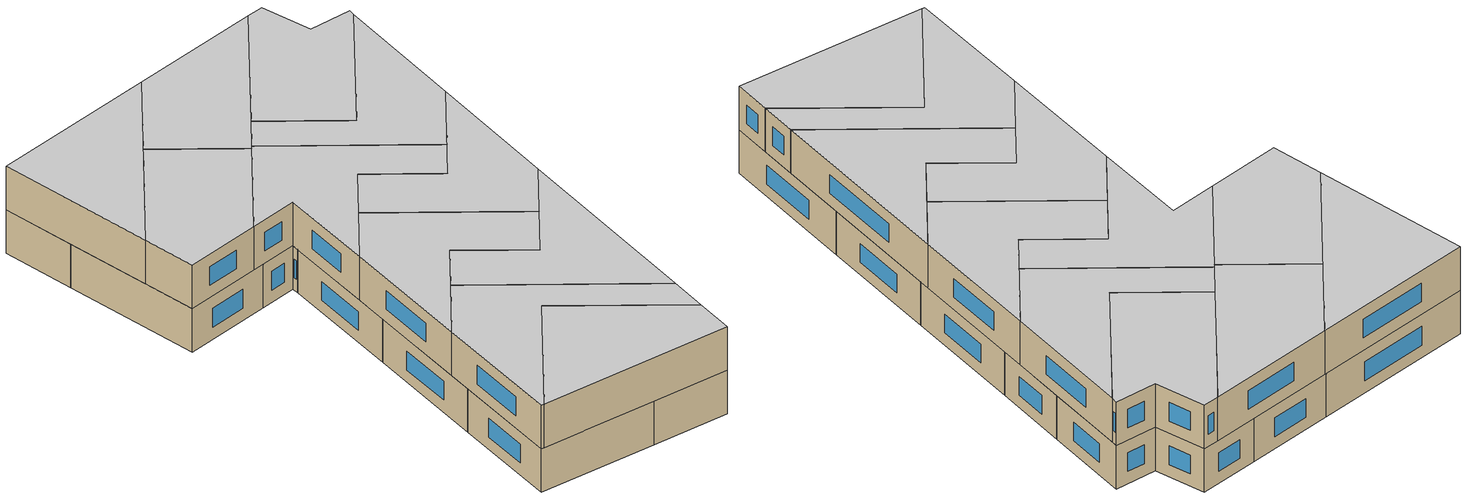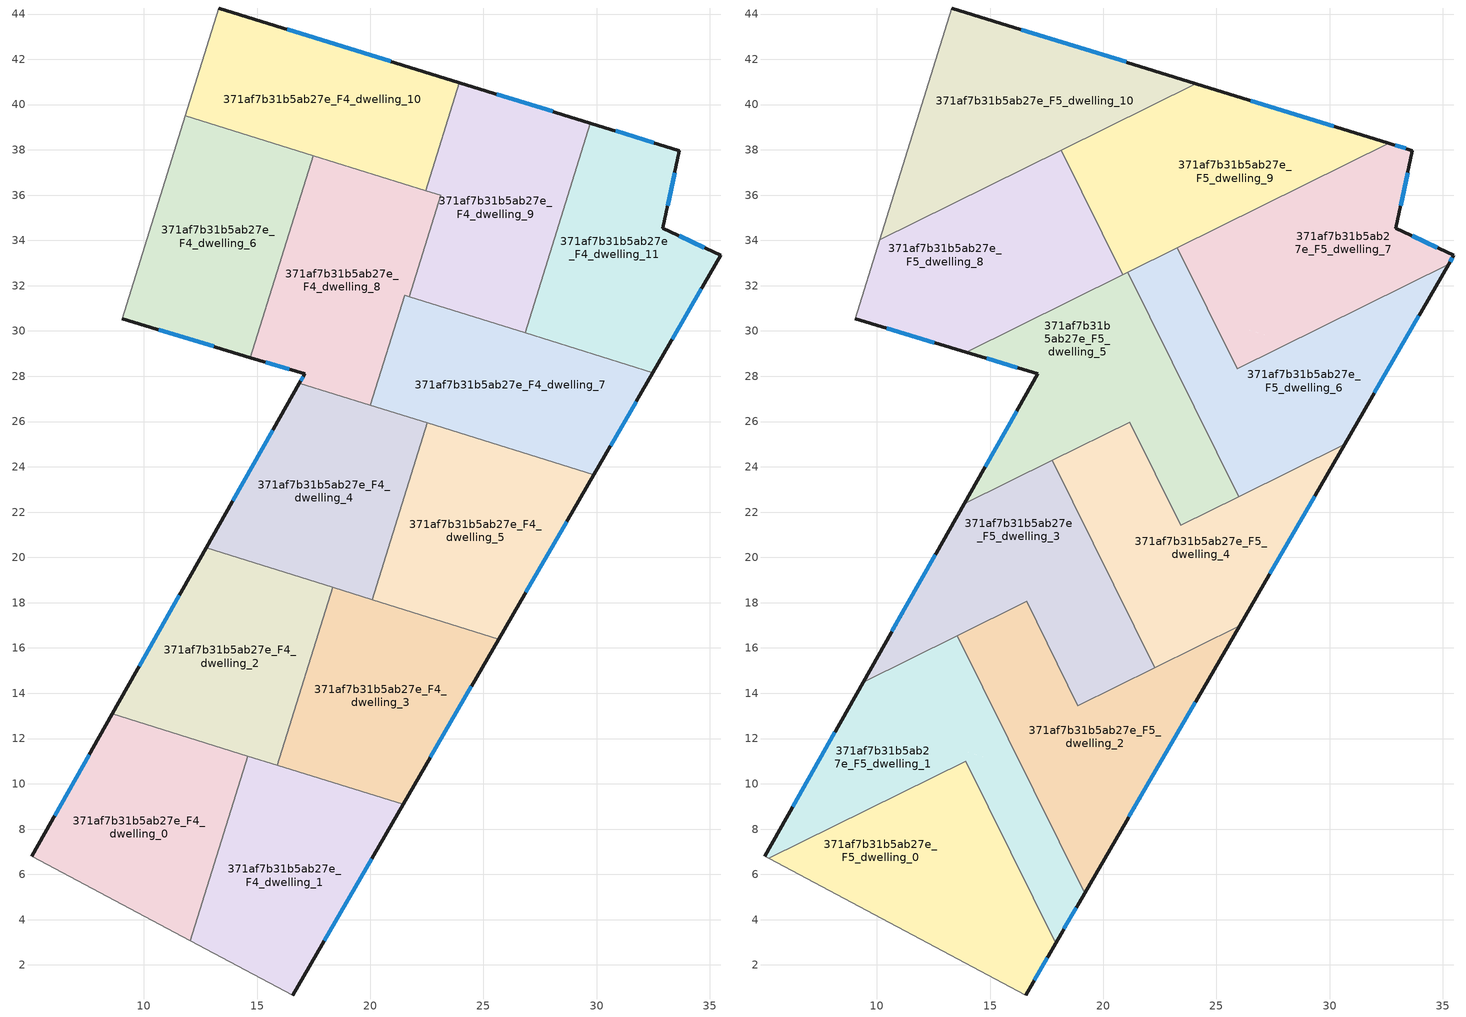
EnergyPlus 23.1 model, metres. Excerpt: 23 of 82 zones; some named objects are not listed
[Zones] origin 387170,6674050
371af7b31b5ab27e_F4_dwelling_0
 floor to 371af7b31b5ab27e_F3_dwelling_0 (EU_floor_Construction): 14.6,11.23 12.06,3.07 5.05,6.8 8.61,13.09 z12
 wall outside (EU_wall_Construction): 8.61,13.09 5.05,6.8 z12:15
 wall adiabatic (EU_wall_Construction): 5.05,6.8 12.06,3.07 z12:15
 wall to 371af7b31b5ab27e_F4_dwelling_1 (EU_wall_Construction): 12.06,3.07 14.6,11.23 z12:15
 wall to 371af7b31b5ab27e_F4_dwelling_2 (EU_wall_Construction): 14.6,11.23 8.61,13.09 z12:15
 window (EU_Window_Construction): 7.59,11.29 6.07,8.6 z12.86:14.14
371af7b31b5ab27e_F4_dwelling_1
 floor to 371af7b31b5ab27e_F3_dwelling_1 (EU_floor_Construction): 21.45,9.09 16.58,0.67 12.06,3.07 14.6,11.23 z12
 wall outside (EU_wall_Construction): 16.58,0.67 21.45,9.09 z12:15
 wall adiabatic (EU_wall_Construction): 12.06,3.07 16.58,0.67 z12:15
 wall to 371af7b31b5ab27e_F4_dwelling_3 (EU_wall_Construction): 21.45,9.09 15.9,10.82 z12:15
 wall to 371af7b31b5ab27e_F4_dwelling_2 (EU_wall_Construction): 15.9,10.82 14.6,11.23 z12:15
 window (EU_Window_Construction): 17.97,3.08 20.06,6.69 z12.86:14.14
371af7b31b5ab27e_F4_dwelling_10
 floor to 371af7b31b5ab27e_F3_dwelling_10 (EU_floor_Construction): 23.94,40.97 22.45,36.2 11.83,39.51 13.31,44.26 z12
 wall outside (EU_wall_Construction): 23.94,40.97 13.31,44.26 z12:15
 wall to 371af7b31b5ab27e_F4_dwelling_9 (EU_wall_Construction): 22.45,36.2 23.94,40.97 z12:15
 wall adiabatic (EU_wall_Construction): 13.31,44.26 11.83,39.51 z12:15
 wall to 371af7b31b5ab27e_F4_dwelling_6 (EU_wall_Construction): 11.83,39.51 17.49,37.75 z12:15
 wall to 371af7b31b5ab27e_F4_dwelling_8 (EU_wall_Construction): 17.49,37.75 22.45,36.2 z12:15
 window (EU_Window_Construction): 20.9,41.91 16.34,43.32 z12.86:14.14
 ceiling adiabatic (EU_roof_Construction): 23.89,40.83 23.94,40.97 13.31,44.26 11.83,39.51 17.59,37.72 z15
371af7b31b5ab27e_F4_dwelling_11
 floor to 371af7b31b5ab27e_F3_dwelling_11 (EU_floor_Construction): 33.65,37.97 32.92,34.55 35.48,33.34 32.49,28.16 26.84,29.92 29.72,39.18 z12
 wall outside (EU_wall_Construction): 32.49,28.16 35.48,33.34 32.92,34.55 33.65,37.97 29.72,39.18 z12:15
 wall to 371af7b31b5ab27e_F4_dwelling_9 (EU_wall_Construction): 29.72,39.18 26.84,29.92 z12:15
 wall to 371af7b31b5ab27e_F4_dwelling_7 (EU_wall_Construction): 26.84,29.92 32.49,28.16 z12:15
 window (EU_Window_Construction): 32.53,38.32 30.84,38.84 / 33.13,35.52 33.44,36.99 / 34.75,33.68 33.65,34.2 / 33.34,29.64 34.63,31.86 z12.86:14.14
371af7b31b5ab27e_F4_dwelling_2
 floor to 371af7b31b5ab27e_F3_dwelling_2 (EU_floor_Construction): 18.34,18.68 15.9,10.82 8.61,13.09 12.75,20.42 z12
 wall outside (EU_wall_Construction): 12.75,20.42 8.61,13.09 z12:15
 wall to 371af7b31b5ab27e_F4_dwelling_3 (EU_wall_Construction): 15.9,10.82 18.34,18.68 z12:15
 wall to 371af7b31b5ab27e_F4_dwelling_4 (EU_wall_Construction): 18.34,18.68 12.75,20.42 z12:15
 window (EU_Window_Construction): 11.57,18.32 9.79,15.18 z12.86:14.14
371af7b31b5ab27e_F4_dwelling_3
 floor to 371af7b31b5ab27e_F3_dwelling_3 (EU_floor_Construction): 25.68,16.39 21.45,9.09 15.9,10.82 18.34,18.68 z12
 wall outside (EU_wall_Construction): 21.45,9.09 25.68,16.39 z12:15
 wall to 371af7b31b5ab27e_F4_dwelling_5 (EU_wall_Construction): 25.68,16.39 20.08,18.14 z12:15
 wall to 371af7b31b5ab27e_F4_dwelling_4 (EU_wall_Construction): 20.08,18.14 18.34,18.68 z12:15
 window (EU_Window_Construction): 22.66,11.18 24.47,14.31 z12.86:14.14
 ceiling adiabatic (EU_roof_Construction): 25.15,16.56 20.92,17.88 22.27,15.14 18.88,13.46 z15
371af7b31b5ab27e_F4_dwelling_4
 floor to 371af7b31b5ab27e_F3_dwelling_4 (EU_floor_Construction): 22.51,25.94 20.08,18.14 12.75,20.42 16.87,27.7 z12
 wall outside (EU_wall_Construction): 16.87,27.7 12.75,20.42 z12:15
 wall to 371af7b31b5ab27e_F4_dwelling_5 (EU_wall_Construction): 20.08,18.14 22.51,25.94 z12:15
 wall to 371af7b31b5ab27e_F4_dwelling_8 (EU_wall_Construction): 20.01,26.72 16.87,27.7 z12:15
 wall to 371af7b31b5ab27e_F4_dwelling_7 (EU_wall_Construction): 22.51,25.94 20.01,26.72 z12:15
 window (EU_Window_Construction): 15.69,25.62 13.93,22.5 z12.86:14.14
371af7b31b5ab27e_F4_dwelling_5
 floor to 371af7b31b5ab27e_F3_dwelling_5 (EU_floor_Construction): 29.88,23.65 25.68,16.39 20.08,18.14 22.51,25.94 z12
 wall outside (EU_wall_Construction): 25.68,16.39 29.88,23.65 z12:15
 wall to 371af7b31b5ab27e_F4_dwelling_7 (EU_wall_Construction): 29.88,23.65 22.51,25.94 z12:15
 window (EU_Window_Construction): 26.88,18.47 28.68,21.58 z12.86:14.14
 ceiling adiabatic (EU_roof_Construction): 28.68,24.02 24.71,25.25 25.98,22.69 23.42,21.42 z15
371af7b31b5ab27e_F4_dwelling_6
 floor to 371af7b31b5ab27e_F3_dwelling_6 (EU_floor_Construction): 17.49,37.75 14.71,28.83 9.04,30.55 11.83,39.51 z12
 wall outside (EU_wall_Construction): 9.04,30.55 14.71,28.83 z12:15
 wall to 371af7b31b5ab27e_F4_dwelling_8 (EU_wall_Construction): 14.71,28.83 17.49,37.75 z12:15
 wall adiabatic (EU_wall_Construction): 11.83,39.51 9.04,30.55 z12:15
 window (EU_Window_Construction): 10.66,30.06 13.09,29.32 z12.86:14.14
 ceiling adiabatic (EU_roof_Construction): 17.45,37.65 17.49,37.75 11.83,39.51 10.12,34.02 z15
371af7b31b5ab27e_F4_dwelling_7
 floor to 371af7b31b5ab27e_F3_dwelling_7 (EU_floor_Construction): 32.49,28.16 29.88,23.65 20.01,26.72 21.52,31.58 z12
 wall outside (EU_wall_Construction): 29.88,23.65 32.49,28.16 z12:15
 wall to 371af7b31b5ab27e_F4_dwelling_8 (EU_wall_Construction): 21.71,31.52 21.52,31.58 20.01,26.72 z12:15
 wall to 371af7b31b5ab27e_F4_dwelling_9 (EU_wall_Construction): 26.84,29.92 21.71,31.52 z12:15
 window (EU_Window_Construction): 30.62,24.94 31.74,26.87 z12.86:14.14
371af7b31b5ab27e_F4_dwelling_8
 floor to 371af7b31b5ab27e_F3_dwelling_8 (EU_floor_Construction): 23.11,36 21.71,31.52 21.52,31.58 20.01,26.72 16.87,27.7 17.1,28.1 14.71,28.83 17.49,37.75 z12
 wall outside (EU_wall_Construction): 14.71,28.83 17.1,28.1 16.87,27.7 z12:15
 wall to 371af7b31b5ab27e_F4_dwelling_9 (EU_wall_Construction): 21.71,31.52 23.11,36 22.45,36.2 z12:15
 window (EU_Window_Construction): 17.03,27.99 16.93,27.81 / 15.39,28.62 16.42,28.31 z12.86:14.14
371af7b31b5ab27e_F4_dwelling_9
 floor to 371af7b31b5ab27e_F3_dwelling_9 (EU_floor_Construction): 29.72,39.18 26.84,29.92 21.71,31.52 23.11,36 22.45,36.2 23.94,40.97 z12
 wall outside (EU_wall_Construction): 29.72,39.18 23.94,40.97 z12:15
 window (EU_Window_Construction): 28.07,39.69 25.59,40.46 z12.86:14.14
 ceiling adiabatic (EU_roof_Construction): 24.09,40.93 23.94,40.97 23.89,40.83 z15
371af7b31b5ab27e_F5_dwelling_0
 floor to 371af7b31b5ab27e_F4_dwelling_0 (EU_floor_Construction): 13.92,11.01 14.3,10.25 12.06,3.07 5.22,6.7 z15
 floor to 371af7b31b5ab27e_F4_dwelling_1 (EU_floor_Construction): 14.3,10.25 17.9,2.96 16.58,0.67 12.06,3.07 z15
 wall outside (EU_wall_Construction): 16.58,0.67 17.9,2.96 z15:18
 wall adiabatic (EU_wall_Construction): 5.22,6.7 16.58,0.67 z15:18
 wall to 371af7b31b5ab27e_F5_dwelling_1 (EU_wall_Construction): 17.9,2.96 13.92,11.01 5.22,6.7 z15:18
 window (EU_Window_Construction): 16.95,1.33 17.52,2.31 z15.86:17.14
 ceiling to 371af7b31b5ab27e_F6_dwelling_0 (EU_floor_Construction): 16.58,0.67 17.9,2.96 13.92,11.01 5.22,6.7 z18
371af7b31b5ab27e_F5_dwelling_1
 floor to 371af7b31b5ab27e_F4_dwelling_1 (EU_floor_Construction): 16.46,10.65 19.17,5.16 17.9,2.96 14.3,10.25 14.6,11.23 z15
 floor to 371af7b31b5ab27e_F4_dwelling_0 (EU_floor_Construction): 14.6,11.23 14.3,10.25 13.92,11.01 5.22,6.7 5.05,6.8 8.61,13.09 z15
 floor to 371af7b31b5ab27e_F4_dwelling_2 (EU_floor_Construction): 13.55,16.54 16.08,11.42 15.9,10.82 8.61,13.09 9.4,14.48 z15
 floor to 371af7b31b5ab27e_F4_dwelling_3 (EU_floor_Construction): 16.08,11.42 16.46,10.65 15.9,10.82 z15
 wall outside (EU_wall_Construction): 9.4,14.48 5.05,6.8 / 17.9,2.96 19.17,5.16 z15:18
 wall adiabatic (EU_wall_Construction): 5.05,6.8 5.22,6.7 z15:18
 wall to 371af7b31b5ab27e_F5_dwelling_2 (EU_wall_Construction): 19.17,5.16 13.55,16.54 z15:18
 wall to 371af7b31b5ab27e_F5_dwelling_3 (EU_wall_Construction): 13.55,16.54 9.4,14.48 z15:18
 window (EU_Window_Construction): 8.15,12.29 6.29,8.99 / 18.27,3.59 18.81,4.54 z15.86:17.14
 ceiling to 371af7b31b5ab27e_F6_dwelling_1 (EU_floor_Construction): 17.9,2.96 19.17,5.16 13.55,16.54 9.4,14.48 5.05,6.8 5.22,6.7 13.92,11.01 z18
371af7b31b5ab27e_F5_dwelling_10
 floor adiabatic (EU_floor_Construction): 24.09,40.93 10.12,34.02 13.31,44.26 z15
 wall outside (EU_wall_Construction): 24.09,40.93 13.31,44.26 z15:18
 wall adiabatic (EU_wall_Construction): 13.31,44.26 10.12,34.02 z15:18
 wall to 371af7b31b5ab27e_F5_dwelling_8 (EU_wall_Construction): 10.12,34.02 18.15,37.99 z15:18
 wall to 371af7b31b5ab27e_F5_dwelling_9 (EU_wall_Construction): 18.15,37.99 24.09,40.93 z15:18
 window (EU_Window_Construction): 21.01,41.88 16.39,43.31 z15.86:17.14
 ceiling to 371af7b31b5ab27e_F6_dwelling_10 (EU_floor_Construction): 24.09,40.93 13.31,44.26 10.12,34.02 z18
371af7b31b5ab27e_F5_dwelling_2
 floor to 371af7b31b5ab27e_F4_dwelling_3 (EU_floor_Construction): 25.68,16.39 21.45,9.09 16.46,10.65 16.08,11.42 17.56,16.15 18.88,13.46 25.15,16.56 z15
 floor to 371af7b31b5ab27e_F4_dwelling_1 (EU_floor_Construction): 21.45,9.09 19.17,5.16 16.46,10.65 z15
 floor to 371af7b31b5ab27e_F4_dwelling_2 (EU_floor_Construction): 16.61,18.05 17.56,16.15 16.08,11.42 13.55,16.54 z15
 floor to 371af7b31b5ab27e_F4_dwelling_5 (EU_floor_Construction): 26.02,16.99 25.68,16.39 25.15,16.56 z15
 wall outside (EU_wall_Construction): 19.17,5.16 26.02,16.99 z15:18
 wall to 371af7b31b5ab27e_F5_dwelling_3 (EU_wall_Construction): 22.27,15.14 18.88,13.46 16.61,18.05 13.55,16.54 z15:18
 wall to 371af7b31b5ab27e_F5_dwelling_4 (EU_wall_Construction): 26.02,16.99 22.27,15.14 z15:18
 window (EU_Window_Construction): 21.13,8.54 24.06,13.61 z15.86:17.14
 ceiling to 371af7b31b5ab27e_F6_dwelling_2 (EU_floor_Construction): 19.17,5.16 26.02,16.99 18.88,13.46 16.61,18.05 13.55,16.54 z18
371af7b31b5ab27e_F5_dwelling_3
 floor to 371af7b31b5ab27e_F4_dwelling_2 (EU_floor_Construction): 18.34,18.68 17.56,16.15 16.61,18.05 9.4,14.48 12.75,20.42 z15
 floor to 371af7b31b5ab27e_F4_dwelling_4 (EU_floor_Construction): 17.75,24.29 20.35,19.02 20.08,18.14 12.75,20.42 13.85,22.36 z15
 floor to 371af7b31b5ab27e_F4_dwelling_5 (EU_floor_Construction): 20.35,19.02 20.92,17.87 20.08,18.14 z15
 floor to 371af7b31b5ab27e_F4_dwelling_3 (EU_floor_Construction): 20.92,17.88 22.27,15.14 18.88,13.46 17.56,16.15 18.34,18.68 z15
 wall outside (EU_wall_Construction): 13.85,22.36 9.4,14.48 z15:18
 wall to 371af7b31b5ab27e_F5_dwelling_4 (EU_wall_Construction): 22.27,15.14 17.75,24.29 z15:18
 wall to 371af7b31b5ab27e_F5_dwelling_5 (EU_wall_Construction): 17.75,24.29 13.85,22.36 z15:18
 window (EU_Window_Construction): 12.58,20.11 10.67,16.74 z15.86:17.14
 ceiling to 371af7b31b5ab27e_F6_dwelling_3 (EU_floor_Construction): 22.27,15.14 17.75,24.29 13.85,22.36 9.4,14.48 16.61,18.05 18.88,13.46 z18
371af7b31b5ab27e_F5_dwelling_4
 floor to 371af7b31b5ab27e_F4_dwelling_5 (EU_floor_Construction): 29.88,23.65 26.02,16.99 25.15,16.56 20.92,17.87 20.35,19.02 22,24.3 23.42,21.42 28.68,24.02 z15
 floor to 371af7b31b5ab27e_F4_dwelling_7 (EU_floor_Construction): 30.66,25 29.88,23.65 28.68,24.02 z15
 floor to 371af7b31b5ab27e_F4_dwelling_4 (EU_floor_Construction): 21.16,25.98 22,24.3 20.35,19.02 17.75,24.29 z15
 floor adiabatic (EU_floor_Construction): 25.15,16.56 22.27,15.14 20.92,17.87 z15
 wall outside (EU_wall_Construction): 26.02,16.99 30.66,25 z15:18
 wall to 371af7b31b5ab27e_F5_dwelling_5 (EU_wall_Construction): 25.98,22.69 23.42,21.42 21.16,25.98 17.75,24.29 z15:18
 wall to 371af7b31b5ab27e_F5_dwelling_6 (EU_wall_Construction): 30.66,25 25.98,22.69 z15:18
 window (EU_Window_Construction): 27.34,19.28 29.33,22.71 z15.86:17.14
 ceiling to 371af7b31b5ab27e_F6_dwelling_4 (EU_floor_Construction): 26.02,16.99 30.66,25 23.42,21.42 21.16,25.98 17.75,24.29 22.27,15.14 z18
371af7b31b5ab27e_F5_dwelling_5
 floor to 371af7b31b5ab27e_F4_dwelling_4 (EU_floor_Construction): 22.51,25.94 22,24.3 21.16,25.98 13.85,22.36 16.87,27.7 z15
 floor to 371af7b31b5ab27e_F4_dwelling_8 (EU_floor_Construction): 21.08,32.59 21.6,31.55 21.52,31.58 20.01,26.72 16.87,27.7 17.1,28.1 14.71,28.83 14.93,29.55 z15
 floor to 371af7b31b5ab27e_F4_dwelling_6 (EU_floor_Construction): 14.93,29.55 14.71,28.83 13.94,29.06 z15
 floor to 371af7b31b5ab27e_F4_dwelling_7 (EU_floor_Construction): 21.6,31.55 24.71,25.25 20.01,26.72 21.52,31.58 z15
 floor to 371af7b31b5ab27e_F4_dwelling_5 (EU_floor_Construction): 24.71,25.25 25.98,22.69 23.42,21.42 22,24.3 22.51,25.94 z15
 wall outside (EU_wall_Construction): 13.94,29.06 17.1,28.1 13.85,22.36 z15:18
 wall to 371af7b31b5ab27e_F5_dwelling_6 (EU_wall_Construction): 25.98,22.69 21.08,32.59 z15:18
 wall to 371af7b31b5ab27e_F5_dwelling_8 (EU_wall_Construction): 20.87,32.49 13.94,29.06 z15:18
 wall to 371af7b31b5ab27e_F5_dwelling_9 (EU_wall_Construction): 21.08,32.59 20.87,32.49 z15:18
 window (EU_Window_Construction): 16.17,26.46 14.78,24 / 14.85,28.79 16.2,28.38 z15.86:17.14
 ceiling to 371af7b31b5ab27e_F6_dwelling_5 (EU_floor_Construction): 25.98,22.69 21.08,32.59 13.94,29.06 17.1,28.1 13.85,22.36 21.16,25.98 23.42,21.42 z18
371af7b31b5ab27e_F5_dwelling_6
 floor to 371af7b31b5ab27e_F4_dwelling_7 (EU_floor_Construction): 32.49,28.16 30.66,25 28.68,24.02 24.71,25.25 21.6,31.55 24.82,30.55 25.91,28.33 28.25,29.48 z15
 floor to 371af7b31b5ab27e_F4_dwelling_11 (EU_floor_Construction): 35.26,32.95 32.49,28.16 28.25,29.48 z15
 floor to 371af7b31b5ab27e_F4_dwelling_9 (EU_floor_Construction): 23.27,33.67 24.82,30.55 21.71,31.52 22.22,33.16 z15
 floor adiabatic (EU_floor_Construction): 28.68,24.02 25.98,22.69 24.71,25.25 z15
 floor to 371af7b31b5ab27e_F4_dwelling_8 (EU_floor_Construction): 22.22,33.16 21.71,31.52 21.6,31.55 21.08,32.59 z15
 wall outside (EU_wall_Construction): 30.66,25 35.26,32.95 z15:18
 wall to 371af7b31b5ab27e_F5_dwelling_7 (EU_wall_Construction): 35.26,32.95 25.91,28.33 23.27,33.67 z15:18
 wall to 371af7b31b5ab27e_F5_dwelling_9 (EU_wall_Construction): 23.27,33.67 21.08,32.59 z15:18
 window (EU_Window_Construction): 31.97,27.27 33.94,30.68 z15.86:17.14
 ceiling to 371af7b31b5ab27e_F6_dwelling_6 (EU_floor_Construction): 30.66,25 35.26,32.95 25.91,28.33 23.27,33.67 21.08,32.59 25.98,22.69 z18
371af7b31b5ab27e_F5_dwelling_7
 floor to 371af7b31b5ab27e_F4_dwelling_11 (EU_floor_Construction): 33.65,37.97 32.92,34.55 35.48,33.34 35.26,32.95 28.25,29.48 26.84,29.92 28.87,36.44 32.61,38.29 z15
 floor to 371af7b31b5ab27e_F4_dwelling_7 (EU_floor_Construction): 28.25,29.48 25.91,28.33 24.82,30.55 z15
 floor to 371af7b31b5ab27e_F4_dwelling_9 (EU_floor_Construction): 28.87,36.44 26.84,29.92 24.82,30.55 23.27,33.67 z15
 wall outside (EU_wall_Construction): 35.26,32.95 35.48,33.34 32.92,34.55 33.65,37.97 32.61,38.29 z15:18
 wall to 371af7b31b5ab27e_F5_dwelling_9 (EU_wall_Construction): 32.61,38.29 23.27,33.67 z15:18
 window (EU_Window_Construction): 33.13,35.52 33.44,36.99 / 34.75,33.68 33.65,34.2 / 35.32,33.06 35.42,33.23 / 33.35,38.06 32.9,38.2 z15.86:17.14
 ceiling to 371af7b31b5ab27e_F6_dwelling_7 (EU_floor_Construction): 35.26,32.95 35.48,33.34 32.92,34.55 33.65,37.97 32.61,38.29 23.27,33.67 25.91,28.33 z18
371af7b31b5ab27e_F5_dwelling_8
 floor to 371af7b31b5ab27e_F4_dwelling_6 (EU_floor_Construction): 17.45,37.65 14.93,29.55 13.94,29.06 9.04,30.55 10.12,34.02 z15
 floor to 371af7b31b5ab27e_F4_dwelling_8 (EU_floor_Construction): 18.41,37.46 20.87,32.49 14.93,29.55 17.45,37.65 17.59,37.72 z15
 floor to 371af7b31b5ab27e_F4_dwelling_10 (EU_floor_Construction): 18.15,37.99 18.41,37.46 17.59,37.72 z15
 wall outside (EU_wall_Construction): 9.04,30.55 13.94,29.06 z15:18
 wall adiabatic (EU_wall_Construction): 10.12,34.02 9.04,30.55 z15:18
 wall to 371af7b31b5ab27e_F5_dwelling_9 (EU_wall_Construction): 20.87,32.49 18.15,37.99 z15:18
 window (EU_Window_Construction): 10.44,30.12 12.54,29.49 z15.86:17.14
 ceiling to 371af7b31b5ab27e_F6_dwelling_8 (EU_floor_Construction): 20.87,32.49 18.15,37.99 10.12,34.02 9.04,30.55 13.94,29.06 z18
371af7b31b5ab27e_F5_dwelling_9
 floor to 371af7b31b5ab27e_F4_dwelling_9 (EU_floor_Construction): 29.72,39.18 28.87,36.44 22.22,33.16 23.11,36 22.45,36.2 23.89,40.83 24.09,40.93 z15
 floor to 371af7b31b5ab27e_F4_dwelling_11 (EU_floor_Construction): 32.61,38.29 28.87,36.44 29.72,39.18 z15
 floor to 371af7b31b5ab27e_F4_dwelling_10 (EU_floor_Construction): 23.89,40.83 22.45,36.2 18.41,37.46 18.15,37.99 z15
 floor to 371af7b31b5ab27e_F4_dwelling_8 (EU_floor_Construction): 23.11,36 22.22,33.16 20.87,32.49 18.41,37.46 z15
 wall outside (EU_wall_Construction): 32.61,38.29 24.09,40.93 z15:18
 window (EU_Window_Construction): 30.17,39.04 26.52,40.17 z15.86:17.14
 ceiling to 371af7b31b5ab27e_F6_dwelling_9 (EU_floor_Construction): 32.61,38.29 24.09,40.93 18.15,37.99 20.87,32.49 z18
[Building]
EU S2 Campaign: North Axis=0; Terrain=City; Solar Distribution=FullExterior
[Site:Location]
Helsinki-Vantaa.AP: Latitude=60.317; Longitude=24.963; Time Zone=2; Elevation=54.6
[SizingPeriod:WeatherFileDays]
AnnualSizingPeriod: Begin Month=1; Begin Day of Month=1; End Month=12; End Day of Month=31; Day of Week for Start Day=Monday; Use Weather File Daylight Saving Period=No; Use Weather File Rain and Snow Indicators=No
[MATERIAL]
EU_InternalMass_Material: Roughness=MediumRough; Thickness=0.1; Conductivity=1; Density=1800; Specific Heat=900; Thermal Absorptance=0.9; Solar Absorptance=0.7; Visible Absorptance=0.7
[MATERIAL:NOMASS] Roughness=MediumRough; Thermal Absorptance=0.9; Solar Absorptance=0.7; Visible Absorptance=0.7
Name | Thermal Resistance
EU_wall_NoMass | 1.10183
EU_roof_NoMass; EU_floor_NoMass | 1.70606
[WINDOWMATERIAL:SIMPLEGLAZINGSYSTEM]
EU_Window_SimpleGlazing: UFactor=3.11035; Solar Heat Gain Coefficient=0.8; Visible Transmittance=0.8
[CONSTRUCTION]
EU_wall_Construction: EU_wall_NoMass
EU_roof_Construction: EU_roof_NoMass
EU_floor_Construction: EU_floor_NoMass
EU_Window_Construction: EU_Window_SimpleGlazing
EU_InternalMass_Construction: EU_InternalMass_Material
[ZONE] Type=1; Multiplier=1; Ceiling Height=autocalculate; Floor Area=autocalculate; Part of Total Floor Area=Yes
Name | Volume
371af7b31b5ab27e_F4_dwelling_0; 371af7b31b5ab27e_F4_dwelling_4 | 166.483
371af7b31b5ab27e_F5_dwelling_0 | 181.641
371af7b31b5ab27e_F4_dwelling_1 | 166.484
371af7b31b5ab27e_F5_dwelling_1 | 181.634
371af7b31b5ab27e_F4_dwelling_10 | 166.499
371af7b31b5ab27e_F5_dwelling_10; 371af7b31b5ab27e_F5_dwelling_4 | 181.619
371af7b31b5ab27e_F4_dwelling_11 | 166.487
371af7b31b5ab27e_F4_dwelling_2 | 166.488
371af7b31b5ab27e_F5_dwelling_2 | 181.616
371af7b31b5ab27e_F4_dwelling_3 | 166.498
371af7b31b5ab27e_F5_dwelling_3 | 181.637
371af7b31b5ab27e_F4_dwelling_5 | 166.48
371af7b31b5ab27e_F5_dwelling_5 | 181.621
371af7b31b5ab27e_F4_dwelling_6 | 166.485
371af7b31b5ab27e_F5_dwelling_6 | 181.615
371af7b31b5ab27e_F4_dwelling_7 | 166.496
371af7b31b5ab27e_F5_dwelling_7 | 181.635
371af7b31b5ab27e_F4_dwelling_8 | 166.489
371af7b31b5ab27e_F5_dwelling_8 | 181.626
371af7b31b5ab27e_F4_dwelling_9 | 166.493
371af7b31b5ab27e_F5_dwelling_9 | 181.646
[INTERNALMASS] Construction=EU_InternalMass_Construction
Name | Zone or ZoneList | Surface Area
371af7b31b5ab27e_F4_dwelling_0_EU_InternalMass | 371af7b31b5ab27e_F4_dwelling_0 | 55.4958
371af7b31b5ab27e_F4_dwelling_1_EU_InternalMass | 371af7b31b5ab27e_F4_dwelling_1 | 55.499
371af7b31b5ab27e_F4_dwelling_2_EU_InternalMass | 371af7b31b5ab27e_F4_dwelling_2 | 55.4956
371af7b31b5ab27e_F4_dwelling_3_EU_InternalMass | 371af7b31b5ab27e_F4_dwelling_3 | 55.5012
371af7b31b5ab27e_F4_dwelling_4_EU_InternalMass | 371af7b31b5ab27e_F4_dwelling_4 | 55.4934
371af7b31b5ab27e_F4_dwelling_5_EU_InternalMass | 371af7b31b5ab27e_F4_dwelling_5 | 55.4944
371af7b31b5ab27e_F4_dwelling_6_EU_InternalMass | 371af7b31b5ab27e_F4_dwelling_6 | 55.4951
371af7b31b5ab27e_F4_dwelling_7_EU_InternalMass | 371af7b31b5ab27e_F4_dwelling_7 | 55.4984
371af7b31b5ab27e_F4_dwelling_8_EU_InternalMass | 371af7b31b5ab27e_F4_dwelling_8 | 55.4965
371af7b31b5ab27e_F4_dwelling_9_EU_InternalMass | 371af7b31b5ab27e_F4_dwelling_9 | 55.4973
371af7b31b5ab27e_F4_dwelling_10_EU_InternalMass | 371af7b31b5ab27e_F4_dwelling_10 | 55.4996
371af7b31b5ab27e_F4_dwelling_11_EU_InternalMass | 371af7b31b5ab27e_F4_dwelling_11 | 55.4954
371af7b31b5ab27e_F5_dwelling_0_EU_InternalMass | 371af7b31b5ab27e_F5_dwelling_0 | 60.5466
371af7b31b5ab27e_F5_dwelling_1_EU_InternalMass | 371af7b31b5ab27e_F5_dwelling_1 | 60.543
371af7b31b5ab27e_F5_dwelling_2_EU_InternalMass | 371af7b31b5ab27e_F5_dwelling_2 | 60.5404
371af7b31b5ab27e_F5_dwelling_3_EU_InternalMass | 371af7b31b5ab27e_F5_dwelling_3 | 60.5444
371af7b31b5ab27e_F5_dwelling_4_EU_InternalMass | 371af7b31b5ab27e_F5_dwelling_4 | 60.538
371af7b31b5ab27e_F5_dwelling_5_EU_InternalMass | 371af7b31b5ab27e_F5_dwelling_5 | 60.5397
371af7b31b5ab27e_F5_dwelling_6_EU_InternalMass | 371af7b31b5ab27e_F5_dwelling_6 | 60.5385
371af7b31b5ab27e_F5_dwelling_7_EU_InternalMass | 371af7b31b5ab27e_F5_dwelling_7 | 60.5446
371af7b31b5ab27e_F5_dwelling_8_EU_InternalMass | 371af7b31b5ab27e_F5_dwelling_8 | 60.5414
371af7b31b5ab27e_F5_dwelling_9_EU_InternalMass | 371af7b31b5ab27e_F5_dwelling_9 | 60.5462
371af7b31b5ab27e_F5_dwelling_10_EU_InternalMass | 371af7b31b5ab27e_F5_dwelling_10 | 60.5397
[OTHEREQUIPMENT] Fuel Type=Electricity; Design Level Calculation Method=Watts/Area; Power per Zone Floor Area=1; Fraction Latent=0; Fraction Radiant=0; Fraction Lost=0; Carbon Dioxide Generation Rate=0; EndUse Subcategory=EU_Step8_InternalGains
Name | Zone or ZoneList or Space or SpaceList | Schedule
EU_Step8_InternalGain_371af7b31b5ab27e_F4_dwelling_0_f000 | 371af7b31b5ab27e_F4_dwelling_0 | EU_Step8_GainSchedule_371af7b31b5ab27e_F4_dwelling_0_f000
EU_Step8_InternalGain_371af7b31b5ab27e_F4_dwelling_1_f000 | 371af7b31b5ab27e_F4_dwelling_1 | EU_Step8_GainSchedule_371af7b31b5ab27e_F4_dwelling_1_f000
EU_Step8_InternalGain_371af7b31b5ab27e_F4_dwelling_2_f000 | 371af7b31b5ab27e_F4_dwelling_2 | EU_Step8_GainSchedule_371af7b31b5ab27e_F4_dwelling_2_f000
EU_Step8_InternalGain_371af7b31b5ab27e_F4_dwelling_3_f000 | 371af7b31b5ab27e_F4_dwelling_3 | EU_Step8_GainSchedule_371af7b31b5ab27e_F4_dwelling_3_f000
EU_Step8_InternalGain_371af7b31b5ab27e_F4_dwelling_4_f000 | 371af7b31b5ab27e_F4_dwelling_4 | EU_Step8_GainSchedule_371af7b31b5ab27e_F4_dwelling_4_f000
EU_Step8_InternalGain_371af7b31b5ab27e_F4_dwelling_5_f000 | 371af7b31b5ab27e_F4_dwelling_5 | EU_Step8_GainSchedule_371af7b31b5ab27e_F4_dwelling_5_f000
EU_Step8_InternalGain_371af7b31b5ab27e_F4_dwelling_6_f000 | 371af7b31b5ab27e_F4_dwelling_6 | EU_Step8_GainSchedule_371af7b31b5ab27e_F4_dwelling_6_f000
EU_Step8_InternalGain_371af7b31b5ab27e_F4_dwelling_7_f000 | 371af7b31b5ab27e_F4_dwelling_7 | EU_Step8_GainSchedule_371af7b31b5ab27e_F4_dwelling_7_f000
EU_Step8_InternalGain_371af7b31b5ab27e_F4_dwelling_8_f000 | 371af7b31b5ab27e_F4_dwelling_8 | EU_Step8_GainSchedule_371af7b31b5ab27e_F4_dwelling_8_f000
EU_Step8_InternalGain_371af7b31b5ab27e_F4_dwelling_9_f000 | 371af7b31b5ab27e_F4_dwelling_9 | EU_Step8_GainSchedule_371af7b31b5ab27e_F4_dwelling_9_f000
EU_Step8_InternalGain_371af7b31b5ab27e_F4_dwelling_10_f000 | 371af7b31b5ab27e_F4_dwelling_10 | EU_Step8_GainSchedule_371af7b31b5ab27e_F4_dwelling_10_f000
EU_Step8_InternalGain_371af7b31b5ab27e_F4_dwelling_11_f000 | 371af7b31b5ab27e_F4_dwelling_11 | EU_Step8_GainSchedule_371af7b31b5ab27e_F4_dwelling_11_f000
EU_Step8_InternalGain_371af7b31b5ab27e_F5_dwelling_0_f000 | 371af7b31b5ab27e_F5_dwelling_0 | EU_Step8_GainSchedule_371af7b31b5ab27e_F5_dwelling_0_f000
EU_Step8_InternalGain_371af7b31b5ab27e_F5_dwelling_1_f000 | 371af7b31b5ab27e_F5_dwelling_1 | EU_Step8_GainSchedule_371af7b31b5ab27e_F5_dwelling_1_f000
EU_Step8_InternalGain_371af7b31b5ab27e_F5_dwelling_2_f000 | 371af7b31b5ab27e_F5_dwelling_2 | EU_Step8_GainSchedule_371af7b31b5ab27e_F5_dwelling_2_f000
EU_Step8_InternalGain_371af7b31b5ab27e_F5_dwelling_3_f000 | 371af7b31b5ab27e_F5_dwelling_3 | EU_Step8_GainSchedule_371af7b31b5ab27e_F5_dwelling_3_f000
EU_Step8_InternalGain_371af7b31b5ab27e_F5_dwelling_4_f000 | 371af7b31b5ab27e_F5_dwelling_4 | EU_Step8_GainSchedule_371af7b31b5ab27e_F5_dwelling_4_f000
EU_Step8_InternalGain_371af7b31b5ab27e_F5_dwelling_5_f000 | 371af7b31b5ab27e_F5_dwelling_5 | EU_Step8_GainSchedule_371af7b31b5ab27e_F5_dwelling_5_f000
EU_Step8_InternalGain_371af7b31b5ab27e_F5_dwelling_6_f000 | 371af7b31b5ab27e_F5_dwelling_6 | EU_Step8_GainSchedule_371af7b31b5ab27e_F5_dwelling_6_f000
EU_Step8_InternalGain_371af7b31b5ab27e_F5_dwelling_7_f000 | 371af7b31b5ab27e_F5_dwelling_7 | EU_Step8_GainSchedule_371af7b31b5ab27e_F5_dwelling_7_f000
EU_Step8_InternalGain_371af7b31b5ab27e_F5_dwelling_8_f000 | 371af7b31b5ab27e_F5_dwelling_8 | EU_Step8_GainSchedule_371af7b31b5ab27e_F5_dwelling_8_f000
EU_Step8_InternalGain_371af7b31b5ab27e_F5_dwelling_9_f000 | 371af7b31b5ab27e_F5_dwelling_9 | EU_Step8_GainSchedule_371af7b31b5ab27e_F5_dwelling_9_f000
EU_Step8_InternalGain_371af7b31b5ab27e_F5_dwelling_10_f000 | 371af7b31b5ab27e_F5_dwelling_10 | EU_Step8_GainSchedule_371af7b31b5ab27e_F5_dwelling_10_f000
[ZONEVENTILATION:DESIGNFLOWRATE] Schedule=EU_AlwaysOn; Design Flow Rate Calculation Method=AirChanges/Hour; Air Changes per Hour=0.756316; Ventilation Type=Natural; Fan Pressure Rise=0; Fan Total Efficiency=1; Constant Term Coefficient=1; Temperature Term Coefficient=0; Velocity Term Coefficient=0; Velocity Squared Term Coefficient=0; Minimum Indoor Temperature=-100; Maximum Indoor Temperature=100; Delta Temperature=-100; Minimum Outdoor Temperature=-100; Maximum Outdoor Temperature=100; Maximum Wind Speed=40
Name | Zone or ZoneList or Space or SpaceList
EU_ConstantAir_371af7b31b5ab27e_F4_dwelling_0 | 371af7b31b5ab27e_F4_dwelling_0
EU_ConstantAir_371af7b31b5ab27e_F4_dwelling_1 | 371af7b31b5ab27e_F4_dwelling_1
EU_ConstantAir_371af7b31b5ab27e_F4_dwelling_2 | 371af7b31b5ab27e_F4_dwelling_2
EU_ConstantAir_371af7b31b5ab27e_F4_dwelling_3 | 371af7b31b5ab27e_F4_dwelling_3
EU_ConstantAir_371af7b31b5ab27e_F4_dwelling_4 | 371af7b31b5ab27e_F4_dwelling_4
EU_ConstantAir_371af7b31b5ab27e_F4_dwelling_5 | 371af7b31b5ab27e_F4_dwelling_5
EU_ConstantAir_371af7b31b5ab27e_F4_dwelling_6 | 371af7b31b5ab27e_F4_dwelling_6
EU_ConstantAir_371af7b31b5ab27e_F4_dwelling_7 | 371af7b31b5ab27e_F4_dwelling_7
EU_ConstantAir_371af7b31b5ab27e_F4_dwelling_8 | 371af7b31b5ab27e_F4_dwelling_8
EU_ConstantAir_371af7b31b5ab27e_F4_dwelling_9 | 371af7b31b5ab27e_F4_dwelling_9
EU_ConstantAir_371af7b31b5ab27e_F4_dwelling_10 | 371af7b31b5ab27e_F4_dwelling_10
EU_ConstantAir_371af7b31b5ab27e_F4_dwelling_11 | 371af7b31b5ab27e_F4_dwelling_11
EU_ConstantAir_371af7b31b5ab27e_F5_dwelling_0 | 371af7b31b5ab27e_F5_dwelling_0
EU_ConstantAir_371af7b31b5ab27e_F5_dwelling_1 | 371af7b31b5ab27e_F5_dwelling_1
EU_ConstantAir_371af7b31b5ab27e_F5_dwelling_2 | 371af7b31b5ab27e_F5_dwelling_2
EU_ConstantAir_371af7b31b5ab27e_F5_dwelling_3 | 371af7b31b5ab27e_F5_dwelling_3
EU_ConstantAir_371af7b31b5ab27e_F5_dwelling_4 | 371af7b31b5ab27e_F5_dwelling_4
EU_ConstantAir_371af7b31b5ab27e_F5_dwelling_5 | 371af7b31b5ab27e_F5_dwelling_5
EU_ConstantAir_371af7b31b5ab27e_F5_dwelling_6 | 371af7b31b5ab27e_F5_dwelling_6
EU_ConstantAir_371af7b31b5ab27e_F5_dwelling_7 | 371af7b31b5ab27e_F5_dwelling_7
EU_ConstantAir_371af7b31b5ab27e_F5_dwelling_8 | 371af7b31b5ab27e_F5_dwelling_8
EU_ConstantAir_371af7b31b5ab27e_F5_dwelling_9 | 371af7b31b5ab27e_F5_dwelling_9
EU_ConstantAir_371af7b31b5ab27e_F5_dwelling_10 | 371af7b31b5ab27e_F5_dwelling_10
[HVACTEMPLATE:ZONE:IDEALLOADSAIRSYSTEM] System Availability Schedule=EU_AlwaysOn; Maximum Heating Supply Air Temperature=50; Minimum Cooling Supply Air Temperature=13; Maximum Heating Supply Air Humidity Ratio=0.0156; Minimum Cooling Supply Air Humidity Ratio=0.0077; Heating Limit=NoLimit; Cooling Limit=NoLimit; Heating Availability Schedule=EU_AlwaysOn; Cooling Availability Schedule=EU_CoolingOff; Dehumidification Control Type=ConstantSensibleHeatRatio; Cooling Sensible Heat Ratio=0.7; Dehumidification Setpoint=60; Humidification Control Type=None; Humidification Setpoint=30; Outdoor Air Method=None; Outdoor Air Flow Rate per Person=0.00944; Outdoor Air Flow Rate per Zone Floor Area=0; Outdoor Air Flow Rate per Zone=0; Demand Controlled Ventilation Type=None; Outdoor Air Economizer Type=NoEconomizer; Heat Recovery Type=None; Sensible Heat Recovery Effectiveness=0.7; Latent Heat Recovery Effectiveness=0.65
Name | Template Thermostat
371af7b31b5ab27e_F4_dwelling_0 | EU_HeatOnly_371af7b31b5ab27e_F4_dwelling_0
371af7b31b5ab27e_F4_dwelling_1 | EU_HeatOnly_371af7b31b5ab27e_F4_dwelling_1
371af7b31b5ab27e_F4_dwelling_2 | EU_HeatOnly_371af7b31b5ab27e_F4_dwelling_2
371af7b31b5ab27e_F4_dwelling_3 | EU_HeatOnly_371af7b31b5ab27e_F4_dwelling_3
371af7b31b5ab27e_F4_dwelling_4 | EU_HeatOnly_371af7b31b5ab27e_F4_dwelling_4
371af7b31b5ab27e_F4_dwelling_5 | EU_HeatOnly_371af7b31b5ab27e_F4_dwelling_5
371af7b31b5ab27e_F4_dwelling_6 | EU_HeatOnly_371af7b31b5ab27e_F4_dwelling_6
371af7b31b5ab27e_F4_dwelling_7 | EU_HeatOnly_371af7b31b5ab27e_F4_dwelling_7
371af7b31b5ab27e_F4_dwelling_8 | EU_HeatOnly_371af7b31b5ab27e_F4_dwelling_8
371af7b31b5ab27e_F4_dwelling_9 | EU_HeatOnly_371af7b31b5ab27e_F4_dwelling_9
371af7b31b5ab27e_F4_dwelling_10 | EU_HeatOnly_371af7b31b5ab27e_F4_dwelling_10
371af7b31b5ab27e_F4_dwelling_11 | EU_HeatOnly_371af7b31b5ab27e_F4_dwelling_11
371af7b31b5ab27e_F5_dwelling_0 | EU_HeatOnly_371af7b31b5ab27e_F5_dwelling_0
371af7b31b5ab27e_F5_dwelling_1 | EU_HeatOnly_371af7b31b5ab27e_F5_dwelling_1
371af7b31b5ab27e_F5_dwelling_2 | EU_HeatOnly_371af7b31b5ab27e_F5_dwelling_2
371af7b31b5ab27e_F5_dwelling_3 | EU_HeatOnly_371af7b31b5ab27e_F5_dwelling_3
371af7b31b5ab27e_F5_dwelling_4 | EU_HeatOnly_371af7b31b5ab27e_F5_dwelling_4
371af7b31b5ab27e_F5_dwelling_5 | EU_HeatOnly_371af7b31b5ab27e_F5_dwelling_5
371af7b31b5ab27e_F5_dwelling_6 | EU_HeatOnly_371af7b31b5ab27e_F5_dwelling_6
371af7b31b5ab27e_F5_dwelling_7 | EU_HeatOnly_371af7b31b5ab27e_F5_dwelling_7
371af7b31b5ab27e_F5_dwelling_8 | EU_HeatOnly_371af7b31b5ab27e_F5_dwelling_8
371af7b31b5ab27e_F5_dwelling_9 | EU_HeatOnly_371af7b31b5ab27e_F5_dwelling_9
371af7b31b5ab27e_F5_dwelling_10 | EU_HeatOnly_371af7b31b5ab27e_F5_dwelling_10
[SIZING:ZONE] Zone Cooling Design Supply Air Temperature Input Method=SupplyAirTemperature; Zone Cooling Design Supply Air Temperature=13; Zone Heating Design Supply Air Temperature Input Method=SupplyAirTemperature; Zone Heating Design Supply Air Temperature=50; Zone Cooling Design Supply Air Humidity Ratio=0.008; Zone Heating Design Supply Air Humidity Ratio=0.008; Cooling Design Air Flow Method=DesignDay; Cooling Design Air Flow Rate=0; Cooling Minimum Air Flow per Zone Floor Area=0.000762; Cooling Minimum Air Flow=0; Cooling Minimum Air Flow Fraction=0.2; Heating Design Air Flow Method=DesignDay; Heating Design Air Flow Rate=0; Heating Maximum Air Flow per Zone Floor Area=0.002032; Heating Maximum Air Flow=0.141576; Heating Maximum Air Flow Fraction=0.3; Account for Dedicated Outdoor Air System=No; Dedicated Outdoor Air System Control Strategy=NeutralSupplyAir; Dedicated Outdoor Air Low Setpoint Temperature for Design=autosize; Dedicated Outdoor Air High Setpoint Temperature for Design=autosize; Zone Load Sizing Method=Sensible Load Only No Latent Load; Zone Latent Cooling Design Supply Air Humidity Ratio Input Method=HumidityRatioDifference; Zone Cooling Design Supply Air Humidity Ratio Difference=0.005; Zone Latent Heating Design Supply Air Humidity Ratio Input Method=HumidityRatioDifference; Zone Humidification Design Supply Air Humidity Ratio Difference=0.005
371af7b31b5ab27e_F4_dwelling_0; 371af7b31b5ab27e_F4_dwelling_1; 371af7b31b5ab27e_F4_dwelling_2; 371af7b31b5ab27e_F4_dwelling_3; 371af7b31b5ab27e_F4_dwelling_4; 371af7b31b5ab27e_F4_dwelling_5; 371af7b31b5ab27e_F4_dwelling_6; 371af7b31b5ab27e_F4_dwelling_7; 371af7b31b5ab27e_F4_dwelling_8; 371af7b31b5ab27e_F4_dwelling_9; 371af7b31b5ab27e_F4_dwelling_10; 371af7b31b5ab27e_F4_dwelling_11; 371af7b31b5ab27e_F5_dwelling_0; 371af7b31b5ab27e_F5_dwelling_1; 371af7b31b5ab27e_F5_dwelling_2; 371af7b31b5ab27e_F5_dwelling_3; 371af7b31b5ab27e_F5_dwelling_4; 371af7b31b5ab27e_F5_dwelling_5; 371af7b31b5ab27e_F5_dwelling_6; 371af7b31b5ab27e_F5_dwelling_7; 371af7b31b5ab27e_F5_dwelling_8; 371af7b31b5ab27e_F5_dwelling_9; 371af7b31b5ab27e_F5_dwelling_10
[SCHEDULE:CONSTANT]
Name | Hourly Value
EU_AlwaysOn | 1
EU_CoolingOff | 0
[SCHEDULE:FILE] Column Number=1; Rows to Skip at Top=0; Number of Hours of Data=8760; Column Separator=Comma; Interpolate to Timestep=No; Minutes per Item=60; Adjust Schedule for Daylight Savings=Yes
Name | File
EU_Step8_GainSchedule_371af7b31b5ab27e_F4_dwelling_0_f000 | ../../schedules/371af7b31b5ab27e/371af7b31b5ab27e_F4_dwelling_0_f000_gain.csv
EU_Step8_GainSchedule_371af7b31b5ab27e_F4_dwelling_1_f000 | ../../schedules/371af7b31b5ab27e/371af7b31b5ab27e_F4_dwelling_1_f000_gain.csv
EU_Step8_GainSchedule_371af7b31b5ab27e_F4_dwelling_2_f000 | ../../schedules/371af7b31b5ab27e/371af7b31b5ab27e_F4_dwelling_2_f000_gain.csv
EU_Step8_GainSchedule_371af7b31b5ab27e_F4_dwelling_3_f000 | ../../schedules/371af7b31b5ab27e/371af7b31b5ab27e_F4_dwelling_3_f000_gain.csv
EU_Step8_GainSchedule_371af7b31b5ab27e_F4_dwelling_4_f000 | ../../schedules/371af7b31b5ab27e/371af7b31b5ab27e_F4_dwelling_4_f000_gain.csv
EU_Step8_GainSchedule_371af7b31b5ab27e_F4_dwelling_5_f000 | ../../schedules/371af7b31b5ab27e/371af7b31b5ab27e_F4_dwelling_5_f000_gain.csv
EU_Step8_GainSchedule_371af7b31b5ab27e_F4_dwelling_6_f000 | ../../schedules/371af7b31b5ab27e/371af7b31b5ab27e_F4_dwelling_6_f000_gain.csv
EU_Step8_GainSchedule_371af7b31b5ab27e_F4_dwelling_7_f000 | ../../schedules/371af7b31b5ab27e/371af7b31b5ab27e_F4_dwelling_7_f000_gain.csv
EU_Step8_GainSchedule_371af7b31b5ab27e_F4_dwelling_8_f000 | ../../schedules/371af7b31b5ab27e/371af7b31b5ab27e_F4_dwelling_8_f000_gain.csv
EU_Step8_GainSchedule_371af7b31b5ab27e_F4_dwelling_9_f000 | ../../schedules/371af7b31b5ab27e/371af7b31b5ab27e_F4_dwelling_9_f000_gain.csv
EU_Step8_GainSchedule_371af7b31b5ab27e_F4_dwelling_10_f000 | ../../schedules/371af7b31b5ab27e/371af7b31b5ab27e_F4_dwelling_10_f000_gain.csv
EU_Step8_GainSchedule_371af7b31b5ab27e_F4_dwelling_11_f000 | ../../schedules/371af7b31b5ab27e/371af7b31b5ab27e_F4_dwelling_11_f000_gain.csv
EU_Step8_GainSchedule_371af7b31b5ab27e_F5_dwelling_0_f000 | ../../schedules/371af7b31b5ab27e/371af7b31b5ab27e_F5_dwelling_0_f000_gain.csv
EU_Step8_GainSchedule_371af7b31b5ab27e_F5_dwelling_1_f000 | ../../schedules/371af7b31b5ab27e/371af7b31b5ab27e_F5_dwelling_1_f000_gain.csv
EU_Step8_GainSchedule_371af7b31b5ab27e_F5_dwelling_2_f000 | ../../schedules/371af7b31b5ab27e/371af7b31b5ab27e_F5_dwelling_2_f000_gain.csv
EU_Step8_GainSchedule_371af7b31b5ab27e_F5_dwelling_3_f000 | ../../schedules/371af7b31b5ab27e/371af7b31b5ab27e_F5_dwelling_3_f000_gain.csv
EU_Step8_GainSchedule_371af7b31b5ab27e_F5_dwelling_4_f000 | ../../schedules/371af7b31b5ab27e/371af7b31b5ab27e_F5_dwelling_4_f000_gain.csv
EU_Step8_GainSchedule_371af7b31b5ab27e_F5_dwelling_5_f000 | ../../schedules/371af7b31b5ab27e/371af7b31b5ab27e_F5_dwelling_5_f000_gain.csv
EU_Step8_GainSchedule_371af7b31b5ab27e_F5_dwelling_6_f000 | ../../schedules/371af7b31b5ab27e/371af7b31b5ab27e_F5_dwelling_6_f000_gain.csv
EU_Step8_GainSchedule_371af7b31b5ab27e_F5_dwelling_7_f000 | ../../schedules/371af7b31b5ab27e/371af7b31b5ab27e_F5_dwelling_7_f000_gain.csv
EU_Step8_GainSchedule_371af7b31b5ab27e_F5_dwelling_8_f000 | ../../schedules/371af7b31b5ab27e/371af7b31b5ab27e_F5_dwelling_8_f000_gain.csv
EU_Step8_GainSchedule_371af7b31b5ab27e_F5_dwelling_9_f000 | ../../schedules/371af7b31b5ab27e/371af7b31b5ab27e_F5_dwelling_9_f000_gain.csv
EU_Step8_GainSchedule_371af7b31b5ab27e_F5_dwelling_10_f000 | ../../schedules/371af7b31b5ab27e/371af7b31b5ab27e_F5_dwelling_10_f000_gain.csv
